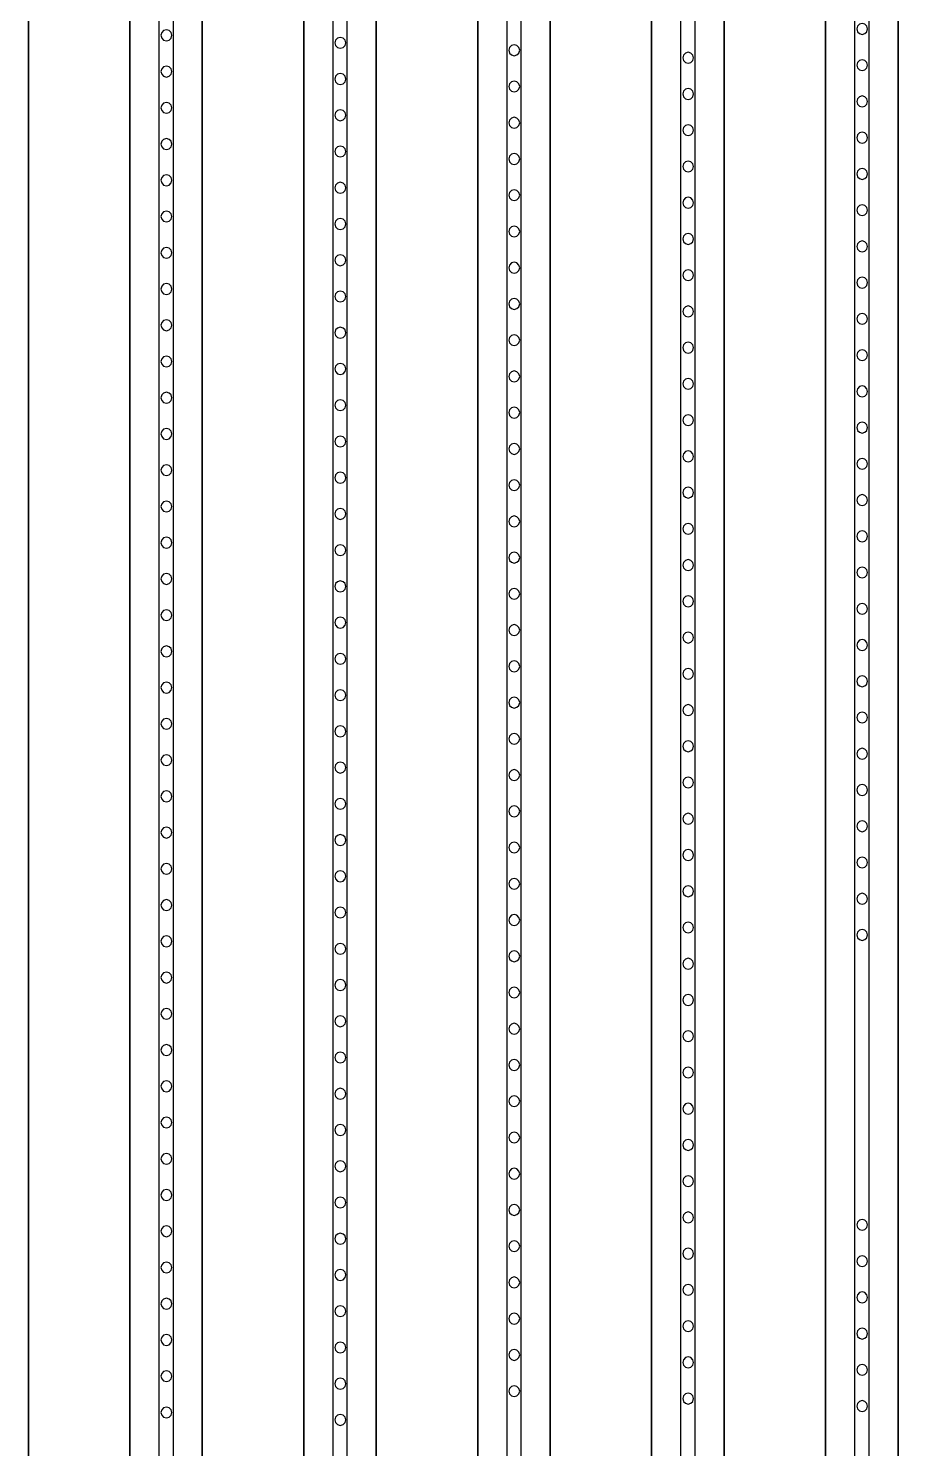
# Model space of a CAD drawing. Header units: metres. Extents: x -1550 to 1550, y -904 to 26100.
# Drawn here: x -2 to 120.4, y 1220 to 1415.9 of the extents above; entities that cross this region are included whole.
import ezdxf

# ---------------------------------------------------------------- set-up
doc = ezdxf.new("R2010")
doc.units = ezdxf.units.M
for name, color, linetype in [('Metal', 4, 'CONTINUOUS'), ('pattern_ionp', 7, 'CONTINUOUS'), ('Polyimide', 3, 'CONTINUOUS'), ('Polyimide_Negative', 5, 'CONTINUOUS')]:
    doc.layers.add(name, color=color, linetype=linetype)

msp = doc.modelspace()

# ---------------------------------------------------------------- linework, layer by layer
at = {"layer": 'Metal'}
for points in [[(16, 11993.5), (16, 8.5)], [(18, 8.5), (18, 11993.5)], [(40, 11993.5), (40, 262.47)], [(42, 262.47), (42, 11993.5)], [(64, 11993.5), (64, 516.44)], [(66, 516.44), (66, 11993.5)], [(88, 11993.5), (88, 770.4)], [(90, 770.4), (90, 11993.5)], [(112, 11993.5), (112, 1024.37)], [(114, 1024.37), (114, 11993.5)]]:
    msp.add_lwpolyline(points, dxfattribs=at)
at = {"layer": 'pattern_ionp'}
for points in [[(17.79, 1414.94), (17.69, 1415.32), (17.41, 1415.59), (17.04, 1415.69), (16.66, 1415.59), (16.39, 1415.32), (16.29, 1414.94), (16.39, 1414.57), (16.66, 1414.29), (17.04, 1414.19), (17.41, 1414.29), (17.69, 1414.57), (17.79, 1414.94)], [(113.79, 1415.82), (113.69, 1416.19), (113.41, 1416.47), (113.04, 1416.57), (112.66, 1416.47), (112.39, 1416.19), (112.29, 1415.82), (112.39, 1415.44), (112.66, 1415.17), (113.04, 1415.07), (113.41, 1415.17), (113.69, 1415.44), (113.79, 1415.82)], [(41.79, 1413.91), (41.69, 1414.29), (41.41, 1414.56), (41.04, 1414.66), (40.66, 1414.56), (40.39, 1414.29), (40.29, 1413.91), (40.39, 1413.54), (40.66, 1413.26), (41.04, 1413.16), (41.41, 1413.26), (41.69, 1413.54), (41.79, 1413.91)], [(65.79, 1412.88), (65.69, 1413.25), (65.41, 1413.53), (65.04, 1413.63), (64.66, 1413.53), (64.39, 1413.25), (64.29, 1412.88), (64.39, 1412.5), (64.66, 1412.23), (65.04, 1412.13), (65.41, 1412.23), (65.69, 1412.5), (65.79, 1412.88)], [(89.79, 1411.85), (89.69, 1412.22), (89.41, 1412.5), (89.04, 1412.6), (88.66, 1412.5), (88.39, 1412.22), (88.29, 1411.85), (88.39, 1411.47), (88.66, 1411.2), (89.04, 1411.1), (89.41, 1411.2), (89.69, 1411.47), (89.79, 1411.85)], [(113.79, 1410.82), (113.69, 1411.19), (113.41, 1411.47), (113.04, 1411.57), (112.66, 1411.47), (112.39, 1411.19), (112.29, 1410.82), (112.39, 1410.44), (112.66, 1410.17), (113.04, 1410.07), (113.41, 1410.17), (113.69, 1410.44), (113.79, 1410.82)], [(17.79, 1409.94), (17.69, 1410.32), (17.41, 1410.59), (17.04, 1410.69), (16.66, 1410.59), (16.39, 1410.32), (16.29, 1409.94), (16.39, 1409.57), (16.66, 1409.29), (17.04, 1409.19), (17.41, 1409.29), (17.69, 1409.57), (17.79, 1409.94)], [(41.79, 1408.91), (41.69, 1409.29), (41.41, 1409.56), (41.04, 1409.66), (40.66, 1409.56), (40.39, 1409.29), (40.29, 1408.91), (40.39, 1408.54), (40.66, 1408.26), (41.04, 1408.16), (41.41, 1408.26), (41.69, 1408.54), (41.79, 1408.91)], [(65.79, 1407.88), (65.69, 1408.25), (65.41, 1408.53), (65.04, 1408.63), (64.66, 1408.53), (64.39, 1408.25), (64.29, 1407.88), (64.39, 1407.5), (64.66, 1407.23), (65.04, 1407.13), (65.41, 1407.23), (65.69, 1407.5), (65.79, 1407.88)], [(89.79, 1406.85), (89.69, 1407.22), (89.41, 1407.5), (89.04, 1407.6), (88.66, 1407.5), (88.39, 1407.22), (88.29, 1406.85), (88.39, 1406.47), (88.66, 1406.2), (89.04, 1406.1), (89.41, 1406.2), (89.69, 1406.47), (89.79, 1406.85)], [(17.79, 1404.94), (17.69, 1405.32), (17.41, 1405.59), (17.04, 1405.69), (16.66, 1405.59), (16.39, 1405.32), (16.29, 1404.94), (16.39, 1404.57), (16.66, 1404.29), (17.04, 1404.19), (17.41, 1404.29), (17.69, 1404.57), (17.79, 1404.94)], [(113.79, 1405.82), (113.69, 1406.19), (113.41, 1406.47), (113.04, 1406.57), (112.66, 1406.47), (112.39, 1406.19), (112.29, 1405.82), (112.39, 1405.44), (112.66, 1405.17), (113.04, 1405.07), (113.41, 1405.17), (113.69, 1405.44), (113.79, 1405.82)], [(41.79, 1403.91), (41.69, 1404.29), (41.41, 1404.56), (41.04, 1404.66), (40.66, 1404.56), (40.39, 1404.29), (40.29, 1403.91), (40.39, 1403.54), (40.66, 1403.26), (41.04, 1403.16), (41.41, 1403.26), (41.69, 1403.54), (41.79, 1403.91)], [(65.79, 1402.88), (65.69, 1403.25), (65.41, 1403.53), (65.04, 1403.63), (64.66, 1403.53), (64.39, 1403.25), (64.29, 1402.88), (64.39, 1402.5), (64.66, 1402.23), (65.04, 1402.13), (65.41, 1402.23), (65.69, 1402.5), (65.79, 1402.88)], [(89.79, 1401.85), (89.69, 1402.22), (89.41, 1402.5), (89.04, 1402.6), (88.66, 1402.5), (88.39, 1402.22), (88.29, 1401.85), (88.39, 1401.47), (88.66, 1401.2), (89.04, 1401.1), (89.41, 1401.2), (89.69, 1401.47), (89.79, 1401.85)], [(113.79, 1400.82), (113.69, 1401.19), (113.41, 1401.47), (113.04, 1401.57), (112.66, 1401.47), (112.39, 1401.19), (112.29, 1400.82), (112.39, 1400.44), (112.66, 1400.17), (113.04, 1400.07), (113.41, 1400.17), (113.69, 1400.44), (113.79, 1400.82)], [(17.79, 1399.94), (17.69, 1400.32), (17.41, 1400.59), (17.04, 1400.69), (16.66, 1400.59), (16.39, 1400.32), (16.29, 1399.94), (16.39, 1399.57), (16.66, 1399.29), (17.04, 1399.19), (17.41, 1399.29), (17.69, 1399.57), (17.79, 1399.94)], [(41.79, 1398.91), (41.69, 1399.29), (41.41, 1399.56), (41.04, 1399.66), (40.66, 1399.56), (40.39, 1399.29), (40.29, 1398.91), (40.39, 1398.54), (40.66, 1398.26), (41.04, 1398.16), (41.41, 1398.26), (41.69, 1398.54), (41.79, 1398.91)], [(65.79, 1397.88), (65.69, 1398.25), (65.41, 1398.53), (65.04, 1398.63), (64.66, 1398.53), (64.39, 1398.25), (64.29, 1397.88), (64.39, 1397.5), (64.66, 1397.23), (65.04, 1397.13), (65.41, 1397.23), (65.69, 1397.5), (65.79, 1397.88)], [(89.79, 1396.85), (89.69, 1397.22), (89.41, 1397.5), (89.04, 1397.6), (88.66, 1397.5), (88.39, 1397.22), (88.29, 1396.85), (88.39, 1396.47), (88.66, 1396.2), (89.04, 1396.1), (89.41, 1396.2), (89.69, 1396.47), (89.79, 1396.85)], [(17.79, 1394.94), (17.69, 1395.32), (17.41, 1395.59), (17.04, 1395.69), (16.66, 1395.59), (16.39, 1395.32), (16.29, 1394.94), (16.39, 1394.57), (16.66, 1394.29), (17.04, 1394.19), (17.41, 1394.29), (17.69, 1394.57), (17.79, 1394.94)], [(113.79, 1395.82), (113.69, 1396.19), (113.41, 1396.47), (113.04, 1396.57), (112.66, 1396.47), (112.39, 1396.19), (112.29, 1395.82), (112.39, 1395.44), (112.66, 1395.17), (113.04, 1395.07), (113.41, 1395.17), (113.69, 1395.44), (113.79, 1395.82)], [(41.79, 1393.91), (41.69, 1394.29), (41.41, 1394.56), (41.04, 1394.66), (40.66, 1394.56), (40.39, 1394.29), (40.29, 1393.91), (40.39, 1393.54), (40.66, 1393.26), (41.04, 1393.16), (41.41, 1393.26), (41.69, 1393.54), (41.79, 1393.91)], [(65.79, 1392.88), (65.69, 1393.25), (65.41, 1393.53), (65.04, 1393.63), (64.66, 1393.53), (64.39, 1393.25), (64.29, 1392.88), (64.39, 1392.5), (64.66, 1392.23), (65.04, 1392.13), (65.41, 1392.23), (65.69, 1392.5), (65.79, 1392.88)], [(89.79, 1391.85), (89.69, 1392.22), (89.41, 1392.5), (89.04, 1392.6), (88.66, 1392.5), (88.39, 1392.22), (88.29, 1391.85), (88.39, 1391.47), (88.66, 1391.2), (89.04, 1391.1), (89.41, 1391.2), (89.69, 1391.47), (89.79, 1391.85)], [(113.79, 1390.82), (113.69, 1391.19), (113.41, 1391.47), (113.04, 1391.57), (112.66, 1391.47), (112.39, 1391.19), (112.29, 1390.82), (112.39, 1390.44), (112.66, 1390.17), (113.04, 1390.07), (113.41, 1390.17), (113.69, 1390.44), (113.79, 1390.82)], [(17.79, 1389.94), (17.69, 1390.32), (17.41, 1390.59), (17.04, 1390.69), (16.66, 1390.59), (16.39, 1390.32), (16.29, 1389.94), (16.39, 1389.57), (16.66, 1389.29), (17.04, 1389.19), (17.41, 1389.29), (17.69, 1389.57), (17.79, 1389.94)], [(41.79, 1388.91), (41.69, 1389.29), (41.41, 1389.56), (41.04, 1389.66), (40.66, 1389.56), (40.39, 1389.29), (40.29, 1388.91), (40.39, 1388.54), (40.66, 1388.26), (41.04, 1388.16), (41.41, 1388.26), (41.69, 1388.54), (41.79, 1388.91)], [(65.79, 1387.88), (65.69, 1388.25), (65.41, 1388.53), (65.04, 1388.63), (64.66, 1388.53), (64.39, 1388.25), (64.29, 1387.88), (64.39, 1387.5), (64.66, 1387.23), (65.04, 1387.13), (65.41, 1387.23), (65.69, 1387.5), (65.79, 1387.88)], [(89.79, 1386.85), (89.69, 1387.22), (89.41, 1387.5), (89.04, 1387.6), (88.66, 1387.5), (88.39, 1387.22), (88.29, 1386.85), (88.39, 1386.47), (88.66, 1386.2), (89.04, 1386.1), (89.41, 1386.2), (89.69, 1386.47), (89.79, 1386.85)], [(17.79, 1384.94), (17.69, 1385.32), (17.41, 1385.59), (17.04, 1385.69), (16.66, 1385.59), (16.39, 1385.32), (16.29, 1384.94), (16.39, 1384.57), (16.66, 1384.29), (17.04, 1384.19), (17.41, 1384.29), (17.69, 1384.57), (17.79, 1384.94)], [(113.79, 1385.82), (113.69, 1386.19), (113.41, 1386.47), (113.04, 1386.57), (112.66, 1386.47), (112.39, 1386.19), (112.29, 1385.82), (112.39, 1385.44), (112.66, 1385.17), (113.04, 1385.07), (113.41, 1385.17), (113.69, 1385.44), (113.79, 1385.82)], [(41.79, 1383.91), (41.69, 1384.29), (41.41, 1384.56), (41.04, 1384.66), (40.66, 1384.56), (40.39, 1384.29), (40.29, 1383.91), (40.39, 1383.54), (40.66, 1383.26), (41.04, 1383.16), (41.41, 1383.26), (41.69, 1383.54), (41.79, 1383.91)], [(65.79, 1382.88), (65.69, 1383.25), (65.41, 1383.53), (65.04, 1383.63), (64.66, 1383.53), (64.39, 1383.25), (64.29, 1382.88), (64.39, 1382.5), (64.66, 1382.23), (65.04, 1382.13), (65.41, 1382.23), (65.69, 1382.5), (65.79, 1382.88)], [(89.79, 1381.85), (89.69, 1382.22), (89.41, 1382.5), (89.04, 1382.6), (88.66, 1382.5), (88.39, 1382.22), (88.29, 1381.85), (88.39, 1381.47), (88.66, 1381.2), (89.04, 1381.1), (89.41, 1381.2), (89.69, 1381.47), (89.79, 1381.85)], [(113.79, 1380.82), (113.69, 1381.19), (113.41, 1381.47), (113.04, 1381.57), (112.66, 1381.47), (112.39, 1381.19), (112.29, 1380.82), (112.39, 1380.44), (112.66, 1380.17), (113.04, 1380.07), (113.41, 1380.17), (113.69, 1380.44), (113.79, 1380.82)], [(17.79, 1379.94), (17.69, 1380.32), (17.41, 1380.59), (17.04, 1380.69), (16.66, 1380.59), (16.39, 1380.32), (16.29, 1379.94), (16.39, 1379.57), (16.66, 1379.29), (17.04, 1379.19), (17.41, 1379.29), (17.69, 1379.57), (17.79, 1379.94)], [(41.79, 1378.91), (41.69, 1379.29), (41.41, 1379.56), (41.04, 1379.66), (40.66, 1379.56), (40.39, 1379.29), (40.29, 1378.91), (40.39, 1378.54), (40.66, 1378.26), (41.04, 1378.16), (41.41, 1378.26), (41.69, 1378.54), (41.79, 1378.91)], [(65.79, 1377.88), (65.69, 1378.25), (65.41, 1378.53), (65.04, 1378.63), (64.66, 1378.53), (64.39, 1378.25), (64.29, 1377.88), (64.39, 1377.5), (64.66, 1377.23), (65.04, 1377.13), (65.41, 1377.23), (65.69, 1377.5), (65.79, 1377.88)], [(89.79, 1376.85), (89.69, 1377.22), (89.41, 1377.5), (89.04, 1377.6), (88.66, 1377.5), (88.39, 1377.22), (88.29, 1376.85), (88.39, 1376.47), (88.66, 1376.2), (89.04, 1376.1), (89.41, 1376.2), (89.69, 1376.47), (89.79, 1376.85)], [(17.79, 1374.94), (17.69, 1375.32), (17.41, 1375.59), (17.04, 1375.69), (16.66, 1375.59), (16.39, 1375.32), (16.29, 1374.94), (16.39, 1374.57), (16.66, 1374.29), (17.04, 1374.19), (17.41, 1374.29), (17.69, 1374.57), (17.79, 1374.94)], [(113.79, 1375.82), (113.69, 1376.19), (113.41, 1376.47), (113.04, 1376.57), (112.66, 1376.47), (112.39, 1376.19), (112.29, 1375.82), (112.39, 1375.44), (112.66, 1375.17), (113.04, 1375.07), (113.41, 1375.17), (113.69, 1375.44), (113.79, 1375.82)], [(41.79, 1373.91), (41.69, 1374.29), (41.41, 1374.56), (41.04, 1374.66), (40.66, 1374.56), (40.39, 1374.29), (40.29, 1373.91), (40.39, 1373.54), (40.66, 1373.26), (41.04, 1373.16), (41.41, 1373.26), (41.69, 1373.54), (41.79, 1373.91)], [(65.79, 1372.88), (65.69, 1373.25), (65.41, 1373.53), (65.04, 1373.63), (64.66, 1373.53), (64.39, 1373.25), (64.29, 1372.88), (64.39, 1372.5), (64.66, 1372.23), (65.04, 1372.13), (65.41, 1372.23), (65.69, 1372.5), (65.79, 1372.88)], [(89.79, 1371.85), (89.69, 1372.22), (89.41, 1372.5), (89.04, 1372.6), (88.66, 1372.5), (88.39, 1372.22), (88.29, 1371.85), (88.39, 1371.47), (88.66, 1371.2), (89.04, 1371.1), (89.41, 1371.2), (89.69, 1371.47), (89.79, 1371.85)], [(17.79, 1369.94), (17.69, 1370.32), (17.41, 1370.59), (17.04, 1370.69), (16.66, 1370.59), (16.39, 1370.32), (16.29, 1369.94), (16.39, 1369.57), (16.66, 1369.29), (17.04, 1369.19), (17.41, 1369.29), (17.69, 1369.57), (17.79, 1369.94)], [(41.79, 1368.91), (41.69, 1369.29), (41.41, 1369.56), (41.04, 1369.66), (40.66, 1369.56), (40.39, 1369.29), (40.29, 1368.91), (40.39, 1368.54), (40.66, 1368.26), (41.04, 1368.16), (41.41, 1368.26), (41.69, 1368.54), (41.79, 1368.91)], [(113.79, 1370.82), (113.69, 1371.19), (113.41, 1371.47), (113.04, 1371.57), (112.66, 1371.47), (112.39, 1371.19), (112.29, 1370.82), (112.39, 1370.44), (112.66, 1370.17), (113.04, 1370.07), (113.41, 1370.17), (113.69, 1370.44), (113.79, 1370.82)], [(65.79, 1367.88), (65.69, 1368.25), (65.41, 1368.53), (65.04, 1368.63), (64.66, 1368.53), (64.39, 1368.25), (64.29, 1367.88), (64.39, 1367.5), (64.66, 1367.23), (65.04, 1367.13), (65.41, 1367.23), (65.69, 1367.5), (65.79, 1367.88)], [(89.79, 1366.85), (89.69, 1367.22), (89.41, 1367.5), (89.04, 1367.6), (88.66, 1367.5), (88.39, 1367.22), (88.29, 1366.85), (88.39, 1366.47), (88.66, 1366.2), (89.04, 1366.1), (89.41, 1366.2), (89.69, 1366.47), (89.79, 1366.85)], [(113.79, 1365.82), (113.69, 1366.19), (113.41, 1366.47), (113.04, 1366.57), (112.66, 1366.47), (112.39, 1366.19), (112.29, 1365.82), (112.39, 1365.44), (112.66, 1365.17), (113.04, 1365.07), (113.41, 1365.17), (113.69, 1365.44), (113.79, 1365.82)], [(17.79, 1364.94), (17.69, 1365.32), (17.41, 1365.59), (17.04, 1365.69), (16.66, 1365.59), (16.39, 1365.32), (16.29, 1364.94), (16.39, 1364.57), (16.66, 1364.29), (17.04, 1364.19), (17.41, 1364.29), (17.69, 1364.57), (17.79, 1364.94)], [(41.79, 1363.91), (41.69, 1364.29), (41.41, 1364.56), (41.04, 1364.66), (40.66, 1364.56), (40.39, 1364.29), (40.29, 1363.91), (40.39, 1363.54), (40.66, 1363.26), (41.04, 1363.16), (41.41, 1363.26), (41.69, 1363.54), (41.79, 1363.91)], [(65.79, 1362.88), (65.69, 1363.25), (65.41, 1363.53), (65.04, 1363.63), (64.66, 1363.53), (64.39, 1363.25), (64.29, 1362.88), (64.39, 1362.5), (64.66, 1362.23), (65.04, 1362.13), (65.41, 1362.23), (65.69, 1362.5), (65.79, 1362.88)], [(89.79, 1361.85), (89.69, 1362.22), (89.41, 1362.5), (89.04, 1362.6), (88.66, 1362.5), (88.39, 1362.22), (88.29, 1361.85), (88.39, 1361.47), (88.66, 1361.2), (89.04, 1361.1), (89.41, 1361.2), (89.69, 1361.47), (89.79, 1361.85)], [(17.79, 1359.94), (17.69, 1360.32), (17.41, 1360.59), (17.04, 1360.69), (16.66, 1360.59), (16.39, 1360.32), (16.29, 1359.94), (16.39, 1359.57), (16.66, 1359.29), (17.04, 1359.19), (17.41, 1359.29), (17.69, 1359.57), (17.79, 1359.94)], [(113.79, 1360.82), (113.69, 1361.19), (113.41, 1361.47), (113.04, 1361.57), (112.66, 1361.47), (112.39, 1361.19), (112.29, 1360.82), (112.39, 1360.44), (112.66, 1360.17), (113.04, 1360.07), (113.41, 1360.17), (113.69, 1360.44), (113.79, 1360.82)], [(41.79, 1358.91), (41.69, 1359.29), (41.41, 1359.56), (41.04, 1359.66), (40.66, 1359.56), (40.39, 1359.29), (40.29, 1358.91), (40.39, 1358.54), (40.66, 1358.26), (41.04, 1358.16), (41.41, 1358.26), (41.69, 1358.54), (41.79, 1358.91)], [(65.79, 1357.88), (65.69, 1358.25), (65.41, 1358.53), (65.04, 1358.63), (64.66, 1358.53), (64.39, 1358.25), (64.29, 1357.88), (64.39, 1357.5), (64.66, 1357.23), (65.04, 1357.13), (65.41, 1357.23), (65.69, 1357.5), (65.79, 1357.88)], [(89.79, 1356.85), (89.69, 1357.22), (89.41, 1357.5), (89.04, 1357.6), (88.66, 1357.5), (88.39, 1357.22), (88.29, 1356.85), (88.39, 1356.47), (88.66, 1356.2), (89.04, 1356.1), (89.41, 1356.2), (89.69, 1356.47), (89.79, 1356.85)], [(113.79, 1355.82), (113.69, 1356.19), (113.41, 1356.47), (113.04, 1356.57), (112.66, 1356.47), (112.39, 1356.19), (112.29, 1355.82), (112.39, 1355.44), (112.66, 1355.17), (113.04, 1355.07), (113.41, 1355.17), (113.69, 1355.44), (113.79, 1355.82)], [(17.79, 1354.94), (17.69, 1355.32), (17.41, 1355.59), (17.04, 1355.69), (16.66, 1355.59), (16.39, 1355.32), (16.29, 1354.94), (16.39, 1354.57), (16.66, 1354.29), (17.04, 1354.19), (17.41, 1354.29), (17.69, 1354.57), (17.79, 1354.94)], [(41.79, 1353.91), (41.69, 1354.29), (41.41, 1354.56), (41.04, 1354.66), (40.66, 1354.56), (40.39, 1354.29), (40.29, 1353.91), (40.39, 1353.54), (40.66, 1353.26), (41.04, 1353.16), (41.41, 1353.26), (41.69, 1353.54), (41.79, 1353.91)], [(65.79, 1352.88), (65.69, 1353.25), (65.41, 1353.53), (65.04, 1353.63), (64.66, 1353.53), (64.39, 1353.25), (64.29, 1352.88), (64.39, 1352.5), (64.66, 1352.23), (65.04, 1352.13), (65.41, 1352.23), (65.69, 1352.5), (65.79, 1352.88)], [(89.79, 1351.85), (89.69, 1352.22), (89.41, 1352.5), (89.04, 1352.6), (88.66, 1352.5), (88.39, 1352.22), (88.29, 1351.85), (88.39, 1351.47), (88.66, 1351.2), (89.04, 1351.1), (89.41, 1351.2), (89.69, 1351.47), (89.79, 1351.85)], [(17.79, 1349.94), (17.69, 1350.32), (17.41, 1350.59), (17.04, 1350.69), (16.66, 1350.59), (16.39, 1350.32), (16.29, 1349.94), (16.39, 1349.57), (16.66, 1349.29), (17.04, 1349.19), (17.41, 1349.29), (17.69, 1349.57), (17.79, 1349.94)], [(113.79, 1350.82), (113.69, 1351.19), (113.41, 1351.47), (113.04, 1351.57), (112.66, 1351.47), (112.39, 1351.19), (112.29, 1350.82), (112.39, 1350.44), (112.66, 1350.17), (113.04, 1350.07), (113.41, 1350.17), (113.69, 1350.44), (113.79, 1350.82)], [(41.79, 1348.91), (41.69, 1349.29), (41.41, 1349.56), (41.04, 1349.66), (40.66, 1349.56), (40.39, 1349.29), (40.29, 1348.91), (40.39, 1348.54), (40.66, 1348.26), (41.04, 1348.16), (41.41, 1348.26), (41.69, 1348.54), (41.79, 1348.91)], [(65.79, 1347.88), (65.69, 1348.25), (65.41, 1348.53), (65.04, 1348.63), (64.66, 1348.53), (64.39, 1348.25), (64.29, 1347.88), (64.39, 1347.5), (64.66, 1347.23), (65.04, 1347.13), (65.41, 1347.23), (65.69, 1347.5), (65.79, 1347.88)], [(89.79, 1346.85), (89.69, 1347.22), (89.41, 1347.5), (89.04, 1347.6), (88.66, 1347.5), (88.39, 1347.22), (88.29, 1346.85), (88.39, 1346.47), (88.66, 1346.2), (89.04, 1346.1), (89.41, 1346.2), (89.69, 1346.47), (89.79, 1346.85)], [(113.79, 1345.82), (113.69, 1346.19), (113.41, 1346.47), (113.04, 1346.57), (112.66, 1346.47), (112.39, 1346.19), (112.29, 1345.82), (112.39, 1345.44), (112.66, 1345.17), (113.04, 1345.07), (113.41, 1345.17), (113.69, 1345.44), (113.79, 1345.82)], [(17.79, 1344.94), (17.69, 1345.32), (17.41, 1345.59), (17.04, 1345.69), (16.66, 1345.59), (16.39, 1345.32), (16.29, 1344.94), (16.39, 1344.57), (16.66, 1344.29), (17.04, 1344.19), (17.41, 1344.29), (17.69, 1344.57), (17.79, 1344.94)], [(41.79, 1343.91), (41.69, 1344.29), (41.41, 1344.56), (41.04, 1344.66), (40.66, 1344.56), (40.39, 1344.29), (40.29, 1343.91), (40.39, 1343.54), (40.66, 1343.26), (41.04, 1343.16), (41.41, 1343.26), (41.69, 1343.54), (41.79, 1343.91)], [(65.79, 1342.88), (65.69, 1343.25), (65.41, 1343.53), (65.04, 1343.63), (64.66, 1343.53), (64.39, 1343.25), (64.29, 1342.88), (64.39, 1342.5), (64.66, 1342.23), (65.04, 1342.13), (65.41, 1342.23), (65.69, 1342.5), (65.79, 1342.88)], [(89.79, 1341.85), (89.69, 1342.22), (89.41, 1342.5), (89.04, 1342.6), (88.66, 1342.5), (88.39, 1342.22), (88.29, 1341.85), (88.39, 1341.47), (88.66, 1341.2), (89.04, 1341.1), (89.41, 1341.2), (89.69, 1341.47), (89.79, 1341.85)], [(17.79, 1339.94), (17.69, 1340.32), (17.41, 1340.59), (17.04, 1340.69), (16.66, 1340.59), (16.39, 1340.32), (16.29, 1339.94), (16.39, 1339.57), (16.66, 1339.29), (17.04, 1339.19), (17.41, 1339.29), (17.69, 1339.57), (17.79, 1339.94)], [(113.79, 1340.82), (113.69, 1341.19), (113.41, 1341.47), (113.04, 1341.57), (112.66, 1341.47), (112.39, 1341.19), (112.29, 1340.82), (112.39, 1340.44), (112.66, 1340.17), (113.04, 1340.07), (113.41, 1340.17), (113.69, 1340.44), (113.79, 1340.82)], [(41.79, 1338.91), (41.69, 1339.29), (41.41, 1339.56), (41.04, 1339.66), (40.66, 1339.56), (40.39, 1339.29), (40.29, 1338.91), (40.39, 1338.54), (40.66, 1338.26), (41.04, 1338.16), (41.41, 1338.26), (41.69, 1338.54), (41.79, 1338.91)], [(65.79, 1337.88), (65.69, 1338.25), (65.41, 1338.53), (65.04, 1338.63), (64.66, 1338.53), (64.39, 1338.25), (64.29, 1337.88), (64.39, 1337.5), (64.66, 1337.23), (65.04, 1337.13), (65.41, 1337.23), (65.69, 1337.5), (65.79, 1337.88)], [(89.79, 1336.85), (89.69, 1337.22), (89.41, 1337.5), (89.04, 1337.6), (88.66, 1337.5), (88.39, 1337.22), (88.29, 1336.85), (88.39, 1336.47), (88.66, 1336.2), (89.04, 1336.1), (89.41, 1336.2), (89.69, 1336.47), (89.79, 1336.85)], [(113.79, 1335.82), (113.69, 1336.19), (113.41, 1336.47), (113.04, 1336.57), (112.66, 1336.47), (112.39, 1336.19), (112.29, 1335.82), (112.39, 1335.44), (112.66, 1335.17), (113.04, 1335.07), (113.41, 1335.17), (113.69, 1335.44), (113.79, 1335.82)], [(17.79, 1334.94), (17.69, 1335.32), (17.41, 1335.59), (17.04, 1335.69), (16.66, 1335.59), (16.39, 1335.32), (16.29, 1334.94), (16.39, 1334.57), (16.66, 1334.29), (17.04, 1334.19), (17.41, 1334.29), (17.69, 1334.57), (17.79, 1334.94)], [(41.79, 1333.91), (41.69, 1334.29), (41.41, 1334.56), (41.04, 1334.66), (40.66, 1334.56), (40.39, 1334.29), (40.29, 1333.91), (40.39, 1333.54), (40.66, 1333.26), (41.04, 1333.16), (41.41, 1333.26), (41.69, 1333.54), (41.79, 1333.91)], [(65.79, 1332.88), (65.69, 1333.25), (65.41, 1333.53), (65.04, 1333.63), (64.66, 1333.53), (64.39, 1333.25), (64.29, 1332.88), (64.39, 1332.5), (64.66, 1332.23), (65.04, 1332.13), (65.41, 1332.23), (65.69, 1332.5), (65.79, 1332.88)], [(89.79, 1331.85), (89.69, 1332.22), (89.41, 1332.5), (89.04, 1332.6), (88.66, 1332.5), (88.39, 1332.22), (88.29, 1331.85), (88.39, 1331.47), (88.66, 1331.2), (89.04, 1331.1), (89.41, 1331.2), (89.69, 1331.47), (89.79, 1331.85)], [(17.79, 1329.94), (17.69, 1330.32), (17.41, 1330.59), (17.04, 1330.69), (16.66, 1330.59), (16.39, 1330.32), (16.29, 1329.94), (16.39, 1329.57), (16.66, 1329.29), (17.04, 1329.19), (17.41, 1329.29), (17.69, 1329.57), (17.79, 1329.94)], [(113.79, 1330.82), (113.69, 1331.19), (113.41, 1331.47), (113.04, 1331.57), (112.66, 1331.47), (112.39, 1331.19), (112.29, 1330.82), (112.39, 1330.44), (112.66, 1330.17), (113.04, 1330.07), (113.41, 1330.17), (113.69, 1330.44), (113.79, 1330.82)], [(41.79, 1328.91), (41.69, 1329.29), (41.41, 1329.56), (41.04, 1329.66), (40.66, 1329.56), (40.39, 1329.29), (40.29, 1328.91), (40.39, 1328.54), (40.66, 1328.26), (41.04, 1328.16), (41.41, 1328.26), (41.69, 1328.54), (41.79, 1328.91)], [(65.79, 1327.88), (65.69, 1328.25), (65.41, 1328.53), (65.04, 1328.63), (64.66, 1328.53), (64.39, 1328.25), (64.29, 1327.88), (64.39, 1327.5), (64.66, 1327.23), (65.04, 1327.13), (65.41, 1327.23), (65.69, 1327.5), (65.79, 1327.88)], [(89.79, 1326.85), (89.69, 1327.22), (89.41, 1327.5), (89.04, 1327.6), (88.66, 1327.5), (88.39, 1327.22), (88.29, 1326.85), (88.39, 1326.47), (88.66, 1326.2), (89.04, 1326.1), (89.41, 1326.2), (89.69, 1326.47), (89.79, 1326.85)], [(113.79, 1325.82), (113.69, 1326.19), (113.41, 1326.47), (113.04, 1326.57), (112.66, 1326.47), (112.39, 1326.19), (112.29, 1325.82), (112.39, 1325.44), (112.66, 1325.17), (113.04, 1325.07), (113.41, 1325.17), (113.69, 1325.44), (113.79, 1325.82)], [(17.79, 1324.94), (17.69, 1325.32), (17.41, 1325.59), (17.04, 1325.69), (16.66, 1325.59), (16.39, 1325.32), (16.29, 1324.94), (16.39, 1324.57), (16.66, 1324.29), (17.04, 1324.19), (17.41, 1324.29), (17.69, 1324.57), (17.79, 1324.94)], [(41.79, 1323.91), (41.69, 1324.29), (41.41, 1324.56), (41.04, 1324.66), (40.66, 1324.56), (40.39, 1324.29), (40.29, 1323.91), (40.39, 1323.54), (40.66, 1323.26), (41.04, 1323.16), (41.41, 1323.26), (41.69, 1323.54), (41.79, 1323.91)], [(65.79, 1322.88), (65.69, 1323.25), (65.41, 1323.53), (65.04, 1323.63), (64.66, 1323.53), (64.39, 1323.25), (64.29, 1322.88), (64.39, 1322.5), (64.66, 1322.23), (65.04, 1322.13), (65.41, 1322.23), (65.69, 1322.5), (65.79, 1322.88)], [(17.79, 1319.94), (17.69, 1320.32), (17.41, 1320.59), (17.04, 1320.69), (16.66, 1320.59), (16.39, 1320.32), (16.29, 1319.94), (16.39, 1319.57), (16.66, 1319.29), (17.04, 1319.19), (17.41, 1319.29), (17.69, 1319.57), (17.79, 1319.94)], [(89.79, 1321.85), (89.69, 1322.22), (89.41, 1322.5), (89.04, 1322.6), (88.66, 1322.5), (88.39, 1322.22), (88.29, 1321.85), (88.39, 1321.47), (88.66, 1321.2), (89.04, 1321.1), (89.41, 1321.2), (89.69, 1321.47), (89.79, 1321.85)], [(113.79, 1320.82), (113.69, 1321.19), (113.41, 1321.47), (113.04, 1321.57), (112.66, 1321.47), (112.39, 1321.19), (112.29, 1320.82), (112.39, 1320.44), (112.66, 1320.17), (113.04, 1320.07), (113.41, 1320.17), (113.69, 1320.44), (113.79, 1320.82)], [(41.79, 1318.91), (41.69, 1319.29), (41.41, 1319.56), (41.04, 1319.66), (40.66, 1319.56), (40.39, 1319.29), (40.29, 1318.91), (40.39, 1318.54), (40.66, 1318.26), (41.04, 1318.16), (41.41, 1318.26), (41.69, 1318.54), (41.79, 1318.91)], [(65.79, 1317.88), (65.69, 1318.25), (65.41, 1318.53), (65.04, 1318.63), (64.66, 1318.53), (64.39, 1318.25), (64.29, 1317.88), (64.39, 1317.5), (64.66, 1317.23), (65.04, 1317.13), (65.41, 1317.23), (65.69, 1317.5), (65.79, 1317.88)], [(89.79, 1316.85), (89.69, 1317.22), (89.41, 1317.5), (89.04, 1317.6), (88.66, 1317.5), (88.39, 1317.22), (88.29, 1316.85), (88.39, 1316.47), (88.66, 1316.2), (89.04, 1316.1), (89.41, 1316.2), (89.69, 1316.47), (89.79, 1316.85)], [(17.79, 1314.94), (17.69, 1315.32), (17.41, 1315.59), (17.04, 1315.69), (16.66, 1315.59), (16.39, 1315.32), (16.29, 1314.94), (16.39, 1314.57), (16.66, 1314.29), (17.04, 1314.19), (17.41, 1314.29), (17.69, 1314.57), (17.79, 1314.94)], [(113.79, 1315.82), (113.69, 1316.19), (113.41, 1316.47), (113.04, 1316.57), (112.66, 1316.47), (112.39, 1316.19), (112.29, 1315.82), (112.39, 1315.44), (112.66, 1315.17), (113.04, 1315.07), (113.41, 1315.17), (113.69, 1315.44), (113.79, 1315.82)], [(41.79, 1313.91), (41.69, 1314.29), (41.41, 1314.56), (41.04, 1314.66), (40.66, 1314.56), (40.39, 1314.29), (40.29, 1313.91), (40.39, 1313.54), (40.66, 1313.26), (41.04, 1313.16), (41.41, 1313.26), (41.69, 1313.54), (41.79, 1313.91)], [(65.79, 1312.88), (65.69, 1313.25), (65.41, 1313.53), (65.04, 1313.63), (64.66, 1313.53), (64.39, 1313.25), (64.29, 1312.88), (64.39, 1312.5), (64.66, 1312.23), (65.04, 1312.13), (65.41, 1312.23), (65.69, 1312.5), (65.79, 1312.88)], [(89.79, 1311.85), (89.69, 1312.22), (89.41, 1312.5), (89.04, 1312.6), (88.66, 1312.5), (88.39, 1312.22), (88.29, 1311.85), (88.39, 1311.47), (88.66, 1311.2), (89.04, 1311.1), (89.41, 1311.2), (89.69, 1311.47), (89.79, 1311.85)], [(113.79, 1310.82), (113.69, 1311.19), (113.41, 1311.47), (113.04, 1311.57), (112.66, 1311.47), (112.39, 1311.19), (112.29, 1310.82), (112.39, 1310.44), (112.66, 1310.17), (113.04, 1310.07), (113.41, 1310.17), (113.69, 1310.44), (113.79, 1310.82)], [(17.79, 1309.94), (17.69, 1310.32), (17.41, 1310.59), (17.04, 1310.69), (16.66, 1310.59), (16.39, 1310.32), (16.29, 1309.94), (16.39, 1309.57), (16.66, 1309.29), (17.04, 1309.19), (17.41, 1309.29), (17.69, 1309.57), (17.79, 1309.94)], [(41.79, 1308.91), (41.69, 1309.29), (41.41, 1309.56), (41.04, 1309.66), (40.66, 1309.56), (40.39, 1309.29), (40.29, 1308.91), (40.39, 1308.54), (40.66, 1308.26), (41.04, 1308.16), (41.41, 1308.26), (41.69, 1308.54), (41.79, 1308.91)], [(65.79, 1307.88), (65.69, 1308.25), (65.41, 1308.53), (65.04, 1308.63), (64.66, 1308.53), (64.39, 1308.25), (64.29, 1307.88), (64.39, 1307.5), (64.66, 1307.23), (65.04, 1307.13), (65.41, 1307.23), (65.69, 1307.5), (65.79, 1307.88)], [(89.79, 1306.85), (89.69, 1307.22), (89.41, 1307.5), (89.04, 1307.6), (88.66, 1307.5), (88.39, 1307.22), (88.29, 1306.85), (88.39, 1306.47), (88.66, 1306.2), (89.04, 1306.1), (89.41, 1306.2), (89.69, 1306.47), (89.79, 1306.85)], [(17.79, 1304.94), (17.69, 1305.32), (17.41, 1305.59), (17.04, 1305.69), (16.66, 1305.59), (16.39, 1305.32), (16.29, 1304.94), (16.39, 1304.57), (16.66, 1304.29), (17.04, 1304.19), (17.41, 1304.29), (17.69, 1304.57), (17.79, 1304.94)], [(113.79, 1305.82), (113.69, 1306.19), (113.41, 1306.47), (113.04, 1306.57), (112.66, 1306.47), (112.39, 1306.19), (112.29, 1305.82), (112.39, 1305.44), (112.66, 1305.17), (113.04, 1305.07), (113.41, 1305.17), (113.69, 1305.44), (113.79, 1305.82)], [(41.79, 1303.91), (41.69, 1304.29), (41.41, 1304.56), (41.04, 1304.66), (40.66, 1304.56), (40.39, 1304.29), (40.29, 1303.91), (40.39, 1303.54), (40.66, 1303.26), (41.04, 1303.16), (41.41, 1303.26), (41.69, 1303.54), (41.79, 1303.91)], [(65.79, 1302.88), (65.69, 1303.25), (65.41, 1303.53), (65.04, 1303.63), (64.66, 1303.53), (64.39, 1303.25), (64.29, 1302.88), (64.39, 1302.5), (64.66, 1302.23), (65.04, 1302.13), (65.41, 1302.23), (65.69, 1302.5), (65.79, 1302.88)], [(89.79, 1301.85), (89.69, 1302.22), (89.41, 1302.5), (89.04, 1302.6), (88.66, 1302.5), (88.39, 1302.22), (88.29, 1301.85), (88.39, 1301.47), (88.66, 1301.2), (89.04, 1301.1), (89.41, 1301.2), (89.69, 1301.47), (89.79, 1301.85)], [(113.79, 1300.82), (113.69, 1301.19), (113.41, 1301.47), (113.04, 1301.57), (112.66, 1301.47), (112.39, 1301.19), (112.29, 1300.82), (112.39, 1300.44), (112.66, 1300.17), (113.04, 1300.07), (113.41, 1300.17), (113.69, 1300.44), (113.79, 1300.82)], [(17.79, 1299.94), (17.69, 1300.32), (17.41, 1300.59), (17.04, 1300.69), (16.66, 1300.59), (16.39, 1300.32), (16.29, 1299.94), (16.39, 1299.57), (16.66, 1299.29), (17.04, 1299.19), (17.41, 1299.29), (17.69, 1299.57), (17.79, 1299.94)], [(41.79, 1298.91), (41.69, 1299.29), (41.41, 1299.56), (41.04, 1299.66), (40.66, 1299.56), (40.39, 1299.29), (40.29, 1298.91), (40.39, 1298.54), (40.66, 1298.26), (41.04, 1298.16), (41.41, 1298.26), (41.69, 1298.54), (41.79, 1298.91)], [(65.79, 1297.88), (65.69, 1298.25), (65.41, 1298.53), (65.04, 1298.63), (64.66, 1298.53), (64.39, 1298.25), (64.29, 1297.88), (64.39, 1297.5), (64.66, 1297.23), (65.04, 1297.13), (65.41, 1297.23), (65.69, 1297.5), (65.79, 1297.88)], [(89.79, 1296.85), (89.69, 1297.22), (89.41, 1297.5), (89.04, 1297.6), (88.66, 1297.5), (88.39, 1297.22), (88.29, 1296.85), (88.39, 1296.47), (88.66, 1296.2), (89.04, 1296.1), (89.41, 1296.2), (89.69, 1296.47), (89.79, 1296.85)], [(17.79, 1294.94), (17.69, 1295.32), (17.41, 1295.59), (17.04, 1295.69), (16.66, 1295.59), (16.39, 1295.32), (16.29, 1294.94), (16.39, 1294.57), (16.66, 1294.29), (17.04, 1294.19), (17.41, 1294.29), (17.69, 1294.57), (17.79, 1294.94)], [(113.79, 1295.82), (113.69, 1296.19), (113.41, 1296.47), (113.04, 1296.57), (112.66, 1296.47), (112.39, 1296.19), (112.29, 1295.82), (112.39, 1295.44), (112.66, 1295.17), (113.04, 1295.07), (113.41, 1295.17), (113.69, 1295.44), (113.79, 1295.82)], [(41.79, 1293.91), (41.69, 1294.29), (41.41, 1294.56), (41.04, 1294.66), (40.66, 1294.56), (40.39, 1294.29), (40.29, 1293.91), (40.39, 1293.54), (40.66, 1293.26), (41.04, 1293.16), (41.41, 1293.26), (41.69, 1293.54), (41.79, 1293.91)], [(65.79, 1292.88), (65.69, 1293.25), (65.41, 1293.53), (65.04, 1293.63), (64.66, 1293.53), (64.39, 1293.25), (64.29, 1292.88), (64.39, 1292.5), (64.66, 1292.23), (65.04, 1292.13), (65.41, 1292.23), (65.69, 1292.5), (65.79, 1292.88)], [(89.79, 1291.85), (89.69, 1292.22), (89.41, 1292.5), (89.04, 1292.6), (88.66, 1292.5), (88.39, 1292.22), (88.29, 1291.85), (88.39, 1291.47), (88.66, 1291.2), (89.04, 1291.1), (89.41, 1291.2), (89.69, 1291.47), (89.79, 1291.85)], [(113.79, 1290.82), (113.69, 1291.19), (113.41, 1291.47), (113.04, 1291.57), (112.66, 1291.47), (112.39, 1291.19), (112.29, 1290.82), (112.39, 1290.44), (112.66, 1290.17), (113.04, 1290.07), (113.41, 1290.17), (113.69, 1290.44), (113.79, 1290.82)], [(17.79, 1289.94), (17.69, 1290.32), (17.41, 1290.59), (17.04, 1290.69), (16.66, 1290.59), (16.39, 1290.32), (16.29, 1289.94), (16.39, 1289.57), (16.66, 1289.29), (17.04, 1289.19), (17.41, 1289.29), (17.69, 1289.57), (17.79, 1289.94)], [(41.79, 1288.91), (41.69, 1289.29), (41.41, 1289.56), (41.04, 1289.66), (40.66, 1289.56), (40.39, 1289.29), (40.29, 1288.91), (40.39, 1288.54), (40.66, 1288.26), (41.04, 1288.16), (41.41, 1288.26), (41.69, 1288.54), (41.79, 1288.91)], [(65.79, 1287.88), (65.69, 1288.25), (65.41, 1288.53), (65.04, 1288.63), (64.66, 1288.53), (64.39, 1288.25), (64.29, 1287.88), (64.39, 1287.5), (64.66, 1287.23), (65.04, 1287.13), (65.41, 1287.23), (65.69, 1287.5), (65.79, 1287.88)], [(89.79, 1286.85), (89.69, 1287.22), (89.41, 1287.5), (89.04, 1287.6), (88.66, 1287.5), (88.39, 1287.22), (88.29, 1286.85), (88.39, 1286.47), (88.66, 1286.2), (89.04, 1286.1), (89.41, 1286.2), (89.69, 1286.47), (89.79, 1286.85)], [(17.79, 1284.94), (17.69, 1285.32), (17.41, 1285.59), (17.04, 1285.69), (16.66, 1285.59), (16.39, 1285.32), (16.29, 1284.94), (16.39, 1284.57), (16.66, 1284.29), (17.04, 1284.19), (17.41, 1284.29), (17.69, 1284.57), (17.79, 1284.94)], [(41.79, 1283.91), (41.69, 1284.29), (41.41, 1284.56), (41.04, 1284.66), (40.66, 1284.56), (40.39, 1284.29), (40.29, 1283.91), (40.39, 1283.54), (40.66, 1283.26), (41.04, 1283.16), (41.41, 1283.26), (41.69, 1283.54), (41.79, 1283.91)], [(65.79, 1282.88), (65.69, 1283.25), (65.41, 1283.53), (65.04, 1283.63), (64.66, 1283.53), (64.39, 1283.25), (64.29, 1282.88), (64.39, 1282.5), (64.66, 1282.23), (65.04, 1282.13), (65.41, 1282.23), (65.69, 1282.5), (65.79, 1282.88)], [(89.79, 1281.85), (89.69, 1282.22), (89.41, 1282.5), (89.04, 1282.6), (88.66, 1282.5), (88.39, 1282.22), (88.29, 1281.85), (88.39, 1281.47), (88.66, 1281.2), (89.04, 1281.1), (89.41, 1281.2), (89.69, 1281.47), (89.79, 1281.85)], [(17.79, 1279.94), (17.69, 1280.32), (17.41, 1280.59), (17.04, 1280.69), (16.66, 1280.59), (16.39, 1280.32), (16.29, 1279.94), (16.39, 1279.57), (16.66, 1279.29), (17.04, 1279.19), (17.41, 1279.29), (17.69, 1279.57), (17.79, 1279.94)], [(41.79, 1278.91), (41.69, 1279.29), (41.41, 1279.56), (41.04, 1279.66), (40.66, 1279.56), (40.39, 1279.29), (40.29, 1278.91), (40.39, 1278.54), (40.66, 1278.26), (41.04, 1278.16), (41.41, 1278.26), (41.69, 1278.54), (41.79, 1278.91)], [(65.79, 1277.88), (65.69, 1278.25), (65.41, 1278.53), (65.04, 1278.63), (64.66, 1278.53), (64.39, 1278.25), (64.29, 1277.88), (64.39, 1277.5), (64.66, 1277.23), (65.04, 1277.13), (65.41, 1277.23), (65.69, 1277.5), (65.79, 1277.88)], [(89.79, 1276.85), (89.69, 1277.22), (89.41, 1277.5), (89.04, 1277.6), (88.66, 1277.5), (88.39, 1277.22), (88.29, 1276.85), (88.39, 1276.47), (88.66, 1276.2), (89.04, 1276.1), (89.41, 1276.2), (89.69, 1276.47), (89.79, 1276.85)], [(17.79, 1274.94), (17.69, 1275.32), (17.41, 1275.59), (17.04, 1275.69), (16.66, 1275.59), (16.39, 1275.32), (16.29, 1274.94), (16.39, 1274.57), (16.66, 1274.29), (17.04, 1274.19), (17.41, 1274.29), (17.69, 1274.57), (17.79, 1274.94)], [(41.79, 1273.91), (41.69, 1274.29), (41.41, 1274.56), (41.04, 1274.66), (40.66, 1274.56), (40.39, 1274.29), (40.29, 1273.91), (40.39, 1273.54), (40.66, 1273.26), (41.04, 1273.16), (41.41, 1273.26), (41.69, 1273.54), (41.79, 1273.91)], [(65.79, 1272.88), (65.69, 1273.25), (65.41, 1273.53), (65.04, 1273.63), (64.66, 1273.53), (64.39, 1273.25), (64.29, 1272.88), (64.39, 1272.5), (64.66, 1272.23), (65.04, 1272.13), (65.41, 1272.23), (65.69, 1272.5), (65.79, 1272.88)], [(89.79, 1271.85), (89.69, 1272.22), (89.41, 1272.5), (89.04, 1272.6), (88.66, 1272.5), (88.39, 1272.22), (88.29, 1271.85), (88.39, 1271.47), (88.66, 1271.2), (89.04, 1271.1), (89.41, 1271.2), (89.69, 1271.47), (89.79, 1271.85)], [(17.79, 1269.94), (17.69, 1270.32), (17.41, 1270.59), (17.04, 1270.69), (16.66, 1270.59), (16.39, 1270.32), (16.29, 1269.94), (16.39, 1269.57), (16.66, 1269.29), (17.04, 1269.19), (17.41, 1269.29), (17.69, 1269.57), (17.79, 1269.94)], [(41.79, 1268.91), (41.69, 1269.29), (41.41, 1269.56), (41.04, 1269.66), (40.66, 1269.56), (40.39, 1269.29), (40.29, 1268.91), (40.39, 1268.54), (40.66, 1268.26), (41.04, 1268.16), (41.41, 1268.26), (41.69, 1268.54), (41.79, 1268.91)], [(65.79, 1267.88), (65.69, 1268.25), (65.41, 1268.53), (65.04, 1268.63), (64.66, 1268.53), (64.39, 1268.25), (64.29, 1267.88), (64.39, 1267.5), (64.66, 1267.23), (65.04, 1267.13), (65.41, 1267.23), (65.69, 1267.5), (65.79, 1267.88)], [(89.79, 1266.85), (89.69, 1267.22), (89.41, 1267.5), (89.04, 1267.6), (88.66, 1267.5), (88.39, 1267.22), (88.29, 1266.85), (88.39, 1266.47), (88.66, 1266.2), (89.04, 1266.1), (89.41, 1266.2), (89.69, 1266.47), (89.79, 1266.85)], [(17.79, 1264.94), (17.69, 1265.32), (17.41, 1265.59), (17.04, 1265.69), (16.66, 1265.59), (16.39, 1265.32), (16.29, 1264.94), (16.39, 1264.57), (16.66, 1264.29), (17.04, 1264.19), (17.41, 1264.29), (17.69, 1264.57), (17.79, 1264.94)], [(41.79, 1263.91), (41.69, 1264.29), (41.41, 1264.56), (41.04, 1264.66), (40.66, 1264.56), (40.39, 1264.29), (40.29, 1263.91), (40.39, 1263.54), (40.66, 1263.26), (41.04, 1263.16), (41.41, 1263.26), (41.69, 1263.54), (41.79, 1263.91)], [(65.79, 1262.88), (65.69, 1263.25), (65.41, 1263.53), (65.04, 1263.63), (64.66, 1263.53), (64.39, 1263.25), (64.29, 1262.88), (64.39, 1262.5), (64.66, 1262.23), (65.04, 1262.13), (65.41, 1262.23), (65.69, 1262.5), (65.79, 1262.88)], [(89.79, 1261.85), (89.69, 1262.22), (89.41, 1262.5), (89.04, 1262.6), (88.66, 1262.5), (88.39, 1262.22), (88.29, 1261.85), (88.39, 1261.47), (88.66, 1261.2), (89.04, 1261.1), (89.41, 1261.2), (89.69, 1261.47), (89.79, 1261.85)], [(17.79, 1259.94), (17.69, 1260.32), (17.41, 1260.59), (17.04, 1260.69), (16.66, 1260.59), (16.39, 1260.32), (16.29, 1259.94), (16.39, 1259.57), (16.66, 1259.29), (17.04, 1259.19), (17.41, 1259.29), (17.69, 1259.57), (17.79, 1259.94)], [(41.79, 1258.91), (41.69, 1259.29), (41.41, 1259.56), (41.04, 1259.66), (40.66, 1259.56), (40.39, 1259.29), (40.29, 1258.91), (40.39, 1258.54), (40.66, 1258.26), (41.04, 1258.16), (41.41, 1258.26), (41.69, 1258.54), (41.79, 1258.91)], [(65.79, 1257.88), (65.69, 1258.25), (65.41, 1258.53), (65.04, 1258.63), (64.66, 1258.53), (64.39, 1258.25), (64.29, 1257.88), (64.39, 1257.5), (64.66, 1257.23), (65.04, 1257.13), (65.41, 1257.23), (65.69, 1257.5), (65.79, 1257.88)], [(89.79, 1256.85), (89.69, 1257.22), (89.41, 1257.5), (89.04, 1257.6), (88.66, 1257.5), (88.39, 1257.22), (88.29, 1256.85), (88.39, 1256.47), (88.66, 1256.2), (89.04, 1256.1), (89.41, 1256.2), (89.69, 1256.47), (89.79, 1256.85)], [(17.79, 1254.94), (17.69, 1255.32), (17.41, 1255.59), (17.04, 1255.69), (16.66, 1255.59), (16.39, 1255.32), (16.29, 1254.94), (16.39, 1254.57), (16.66, 1254.29), (17.04, 1254.19), (17.41, 1254.29), (17.69, 1254.57), (17.79, 1254.94)], [(41.79, 1253.91), (41.69, 1254.29), (41.41, 1254.56), (41.04, 1254.66), (40.66, 1254.56), (40.39, 1254.29), (40.29, 1253.91), (40.39, 1253.54), (40.66, 1253.26), (41.04, 1253.16), (41.41, 1253.26), (41.69, 1253.54), (41.79, 1253.91)], [(65.79, 1252.88), (65.69, 1253.25), (65.41, 1253.53), (65.04, 1253.63), (64.66, 1253.53), (64.39, 1253.25), (64.29, 1252.88), (64.39, 1252.5), (64.66, 1252.23), (65.04, 1252.13), (65.41, 1252.23), (65.69, 1252.5), (65.79, 1252.88)], [(89.79, 1251.85), (89.69, 1252.22), (89.41, 1252.5), (89.04, 1252.6), (88.66, 1252.5), (88.39, 1252.22), (88.29, 1251.85), (88.39, 1251.47), (88.66, 1251.2), (89.04, 1251.1), (89.41, 1251.2), (89.69, 1251.47), (89.79, 1251.85)], [(17.79, 1249.94), (17.69, 1250.32), (17.41, 1250.59), (17.04, 1250.69), (16.66, 1250.59), (16.39, 1250.32), (16.29, 1249.94), (16.39, 1249.57), (16.66, 1249.29), (17.04, 1249.19), (17.41, 1249.29), (17.69, 1249.57), (17.79, 1249.94)], [(113.79, 1250.82), (113.69, 1251.19), (113.41, 1251.47), (113.04, 1251.57), (112.66, 1251.47), (112.39, 1251.19), (112.29, 1250.82), (112.39, 1250.44), (112.66, 1250.17), (113.04, 1250.07), (113.41, 1250.17), (113.69, 1250.44), (113.79, 1250.82)], [(41.79, 1248.91), (41.69, 1249.29), (41.41, 1249.56), (41.04, 1249.66), (40.66, 1249.56), (40.39, 1249.29), (40.29, 1248.91), (40.39, 1248.54), (40.66, 1248.26), (41.04, 1248.16), (41.41, 1248.26), (41.69, 1248.54), (41.79, 1248.91)], [(65.79, 1247.88), (65.69, 1248.25), (65.41, 1248.53), (65.04, 1248.63), (64.66, 1248.53), (64.39, 1248.25), (64.29, 1247.88), (64.39, 1247.5), (64.66, 1247.23), (65.04, 1247.13), (65.41, 1247.23), (65.69, 1247.5), (65.79, 1247.88)], [(89.79, 1246.85), (89.69, 1247.22), (89.41, 1247.5), (89.04, 1247.6), (88.66, 1247.5), (88.39, 1247.22), (88.29, 1246.85), (88.39, 1246.47), (88.66, 1246.2), (89.04, 1246.1), (89.41, 1246.2), (89.69, 1246.47), (89.79, 1246.85)], [(113.79, 1245.82), (113.69, 1246.19), (113.41, 1246.47), (113.04, 1246.57), (112.66, 1246.47), (112.39, 1246.19), (112.29, 1245.82), (112.39, 1245.44), (112.66, 1245.17), (113.04, 1245.07), (113.41, 1245.17), (113.69, 1245.44), (113.79, 1245.82)], [(17.79, 1244.94), (17.69, 1245.32), (17.41, 1245.59), (17.04, 1245.69), (16.66, 1245.59), (16.39, 1245.32), (16.29, 1244.94), (16.39, 1244.57), (16.66, 1244.29), (17.04, 1244.19), (17.41, 1244.29), (17.69, 1244.57), (17.79, 1244.94)], [(41.79, 1243.91), (41.69, 1244.29), (41.41, 1244.56), (41.04, 1244.66), (40.66, 1244.56), (40.39, 1244.29), (40.29, 1243.91), (40.39, 1243.54), (40.66, 1243.26), (41.04, 1243.16), (41.41, 1243.26), (41.69, 1243.54), (41.79, 1243.91)], [(65.79, 1242.88), (65.69, 1243.25), (65.41, 1243.53), (65.04, 1243.63), (64.66, 1243.53), (64.39, 1243.25), (64.29, 1242.88), (64.39, 1242.5), (64.66, 1242.23), (65.04, 1242.13), (65.41, 1242.23), (65.69, 1242.5), (65.79, 1242.88)], [(89.79, 1241.85), (89.69, 1242.22), (89.41, 1242.5), (89.04, 1242.6), (88.66, 1242.5), (88.39, 1242.22), (88.29, 1241.85), (88.39, 1241.47), (88.66, 1241.2), (89.04, 1241.1), (89.41, 1241.2), (89.69, 1241.47), (89.79, 1241.85)], [(17.79, 1239.94), (17.69, 1240.32), (17.41, 1240.59), (17.04, 1240.69), (16.66, 1240.59), (16.39, 1240.32), (16.29, 1239.94), (16.39, 1239.57), (16.66, 1239.29), (17.04, 1239.19), (17.41, 1239.29), (17.69, 1239.57), (17.79, 1239.94)], [(113.79, 1240.82), (113.69, 1241.19), (113.41, 1241.47), (113.04, 1241.57), (112.66, 1241.47), (112.39, 1241.19), (112.29, 1240.82), (112.39, 1240.44), (112.66, 1240.17), (113.04, 1240.07), (113.41, 1240.17), (113.69, 1240.44), (113.79, 1240.82)], [(41.79, 1238.91), (41.69, 1239.29), (41.41, 1239.56), (41.04, 1239.66), (40.66, 1239.56), (40.39, 1239.29), (40.29, 1238.91), (40.39, 1238.54), (40.66, 1238.26), (41.04, 1238.16), (41.41, 1238.26), (41.69, 1238.54), (41.79, 1238.91)], [(65.79, 1237.88), (65.69, 1238.25), (65.41, 1238.53), (65.04, 1238.63), (64.66, 1238.53), (64.39, 1238.25), (64.29, 1237.88), (64.39, 1237.5), (64.66, 1237.23), (65.04, 1237.13), (65.41, 1237.23), (65.69, 1237.5), (65.79, 1237.88)], [(89.79, 1236.85), (89.69, 1237.22), (89.41, 1237.5), (89.04, 1237.6), (88.66, 1237.5), (88.39, 1237.22), (88.29, 1236.85), (88.39, 1236.47), (88.66, 1236.2), (89.04, 1236.1), (89.41, 1236.2), (89.69, 1236.47), (89.79, 1236.85)], [(113.79, 1235.82), (113.69, 1236.19), (113.41, 1236.47), (113.04, 1236.57), (112.66, 1236.47), (112.39, 1236.19), (112.29, 1235.82), (112.39, 1235.44), (112.66, 1235.17), (113.04, 1235.07), (113.41, 1235.17), (113.69, 1235.44), (113.79, 1235.82)], [(17.79, 1234.94), (17.69, 1235.32), (17.41, 1235.59), (17.04, 1235.69), (16.66, 1235.59), (16.39, 1235.32), (16.29, 1234.94), (16.39, 1234.57), (16.66, 1234.29), (17.04, 1234.19), (17.41, 1234.29), (17.69, 1234.57), (17.79, 1234.94)], [(41.79, 1233.91), (41.69, 1234.29), (41.41, 1234.56), (41.04, 1234.66), (40.66, 1234.56), (40.39, 1234.29), (40.29, 1233.91), (40.39, 1233.54), (40.66, 1233.26), (41.04, 1233.16), (41.41, 1233.26), (41.69, 1233.54), (41.79, 1233.91)], [(65.79, 1232.88), (65.69, 1233.25), (65.41, 1233.53), (65.04, 1233.63), (64.66, 1233.53), (64.39, 1233.25), (64.29, 1232.88), (64.39, 1232.5), (64.66, 1232.23), (65.04, 1232.13), (65.41, 1232.23), (65.69, 1232.5), (65.79, 1232.88)], [(89.79, 1231.85), (89.69, 1232.22), (89.41, 1232.5), (89.04, 1232.6), (88.66, 1232.5), (88.39, 1232.22), (88.29, 1231.85), (88.39, 1231.47), (88.66, 1231.2), (89.04, 1231.1), (89.41, 1231.2), (89.69, 1231.47), (89.79, 1231.85)], [(17.79, 1229.94), (17.69, 1230.32), (17.41, 1230.59), (17.04, 1230.69), (16.66, 1230.59), (16.39, 1230.32), (16.29, 1229.94), (16.39, 1229.57), (16.66, 1229.29), (17.04, 1229.19), (17.41, 1229.29), (17.69, 1229.57), (17.79, 1229.94)], [(113.79, 1230.82), (113.69, 1231.19), (113.41, 1231.47), (113.04, 1231.57), (112.66, 1231.47), (112.39, 1231.19), (112.29, 1230.82), (112.39, 1230.44), (112.66, 1230.17), (113.04, 1230.07), (113.41, 1230.17), (113.69, 1230.44), (113.79, 1230.82)], [(41.79, 1228.91), (41.69, 1229.29), (41.41, 1229.56), (41.04, 1229.66), (40.66, 1229.56), (40.39, 1229.29), (40.29, 1228.91), (40.39, 1228.54), (40.66, 1228.26), (41.04, 1228.16), (41.41, 1228.26), (41.69, 1228.54), (41.79, 1228.91)], [(65.79, 1227.88), (65.69, 1228.25), (65.41, 1228.53), (65.04, 1228.63), (64.66, 1228.53), (64.39, 1228.25), (64.29, 1227.88), (64.39, 1227.5), (64.66, 1227.23), (65.04, 1227.13), (65.41, 1227.23), (65.69, 1227.5), (65.79, 1227.88)], [(89.79, 1226.85), (89.69, 1227.22), (89.41, 1227.5), (89.04, 1227.6), (88.66, 1227.5), (88.39, 1227.22), (88.29, 1226.85), (88.39, 1226.47), (88.66, 1226.2), (89.04, 1226.1), (89.41, 1226.2), (89.69, 1226.47), (89.79, 1226.85)], [(17.79, 1224.94), (17.69, 1225.32), (17.41, 1225.59), (17.04, 1225.69), (16.66, 1225.59), (16.39, 1225.32), (16.29, 1224.94), (16.39, 1224.57), (16.66, 1224.29), (17.04, 1224.19), (17.41, 1224.29), (17.69, 1224.57), (17.79, 1224.94)], [(41.79, 1223.91), (41.69, 1224.29), (41.41, 1224.56), (41.04, 1224.66), (40.66, 1224.56), (40.39, 1224.29), (40.29, 1223.91), (40.39, 1223.54), (40.66, 1223.26), (41.04, 1223.16), (41.41, 1223.26), (41.69, 1223.54), (41.79, 1223.91)], [(113.79, 1225.82), (113.69, 1226.19), (113.41, 1226.47), (113.04, 1226.57), (112.66, 1226.47), (112.39, 1226.19), (112.29, 1225.82), (112.39, 1225.44), (112.66, 1225.17), (113.04, 1225.07), (113.41, 1225.17), (113.69, 1225.44), (113.79, 1225.82)]]:
    msp.add_lwpolyline(points, close=True, dxfattribs=at)
at = {"layer": 'Polyimide'}
for points in [[(-2, 11978.5), (-2, -116.48)], [(12, 12.5), (12, 11978.5)], [(22, 11978.5), (22, 12.5)], [(36, 266.47), (36, 11978.5)], [(46, 11978.5), (46, 266.47)], [(60, 520.44), (60, 11978.5)], [(70, 11978.5), (70, 520.44)], [(84, 774.4), (84, 11978.5)], [(94, 11978.5), (94, 774.4)], [(108, 1028.37), (108, 11978.5)], [(118, 11978.5), (118, 1028.37)]]:
    msp.add_lwpolyline(points, dxfattribs=at)
at = {"layer": 'Polyimide_Negative'}
for points in [[(966, 6040.77), (24.81, -642.62), (14.5, -665.19), (14.5, -654.04), (14.39, -651.11), (13.18, -647.49), (11.33, -643.61), (3.23, -640.89), (0.99, -638.43), (-0.69, -635.25), (-2, -628.09), (-2, -587.48), (-2, -387.48), (-2, -137.48), (-1.5, -137.48), (-1.5, -116.48), (-2, -116.48), (-2, 11978.5)], [(12, 11978.5), (12, 12.5)], [(22, 12.5), (22, 11978.5)], [(36, 11978.5), (36, 266.47)], [(46, 266.47), (46, 11978.5)], [(60, 11978.5), (60, 520.44)], [(70, 520.44), (70, 11978.5)], [(84, 11978.5), (84, 774.4)], [(94, 774.4), (94, 11978.5)], [(108, 11978.5), (108, 1028.37)], [(118, 1028.37), (118, 11978.5)]]:
    msp.add_lwpolyline(points, dxfattribs=at)

doc.saveas('drawing.dxf')
